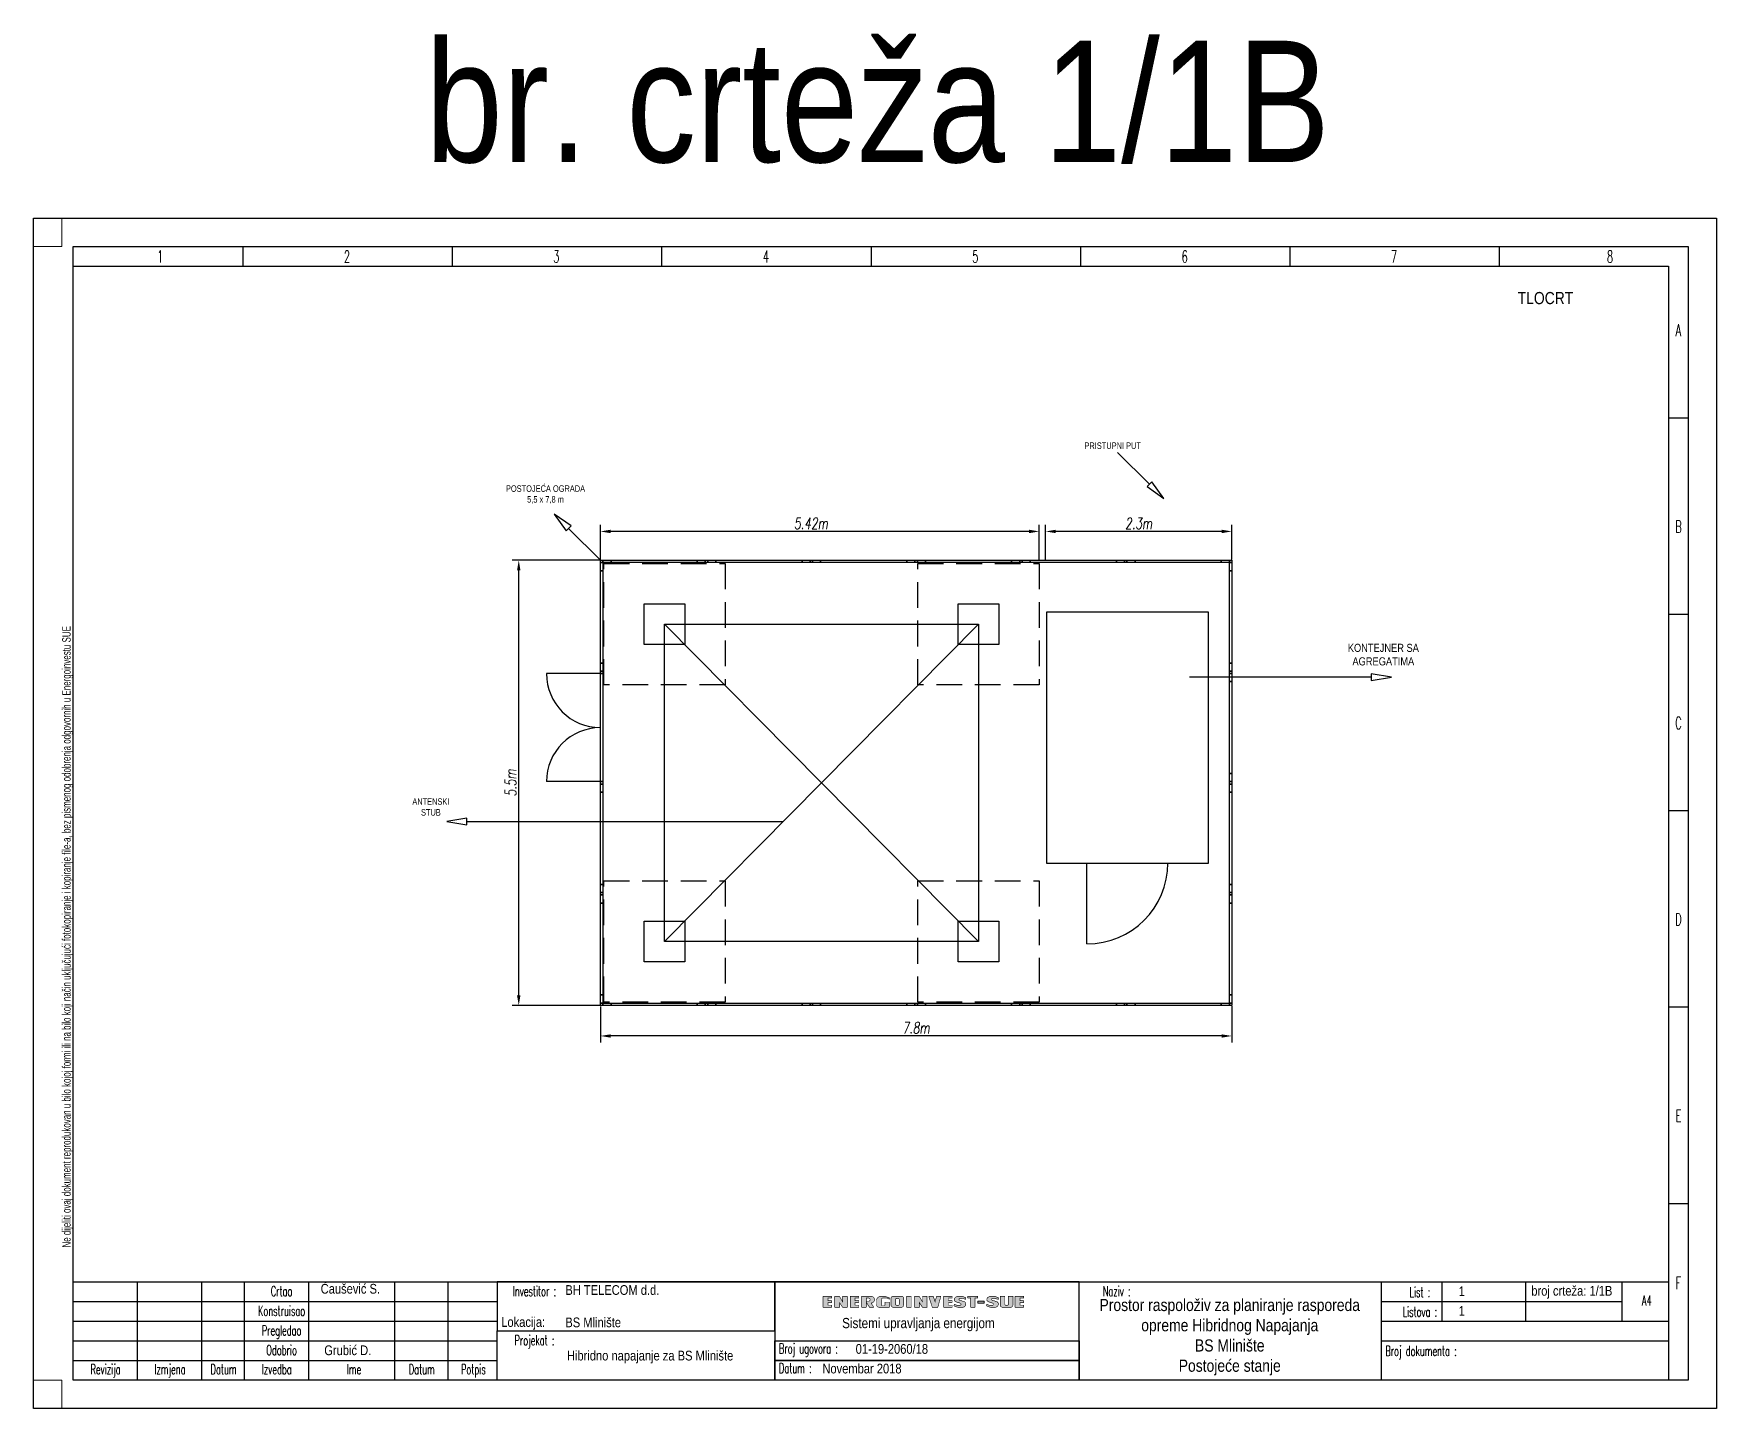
# Model space of a CAD drawing. Header units: millimetres. Extents: x 17886 to 18265, y -8727 to -7321.
# Drawn here: x 18057.5 to 18265.4, y -7551.6 to -7381.8 of the extents above; entities that cross this region are included whole.
import ezdxf

# ---------------------------------------------------------------- set-up
doc = ezdxf.new("R2010")
doc.units = ezdxf.units.MM
doc.linetypes.add('HIDDEN2', pattern=[4.7625, 3.175, -1.5875])
for name, color, linetype in [('00 uvodnice', 82, 'Continuous'), ('01-KOSTUR ORMARA', 7, 'Continuous'), ('OO cn60', 1, 'Continuous')]:
    doc.layers.add(name, color=color, linetype=linetype)
doc.layers.add('50 plava', color=5, linetype='Continuous', lineweight=0)
doc.styles.add('ARIAL NARROW', font='ARIALN.TTF')
doc.styles.add('KOTE ZA MONNTAZU', font='simplex.shx', dxfattribs={"width": 0.7, "oblique": 8, "height": 1.4})
doc.styles.add('simboli', font='symbol.ttf', dxfattribs={"width": 0.6, "height": 2.2})
doc.dimstyles.new('KOTE ZA MONTAZU u Metrima', dxfattribs={"dimscale": 0, "dimtxt": 1.4, "dimasz": 1.25, "dimexe": 0.8, "dimexo": 0.1, "dimgap": 0.3, "dimtad": 1, "dimdec": 4, "dimlfac": 0.1, "dimzin": 12, "dimdsep": 46, "dimtxsty": 'KOTE ZA MONNTAZU', "dimcen": 1.25, "dimclrt": 1, "dimadec": 4, "dimazin": 0, "dimtfac": 1, "dimtdec": 4, "dimtmove": 0, "dimatfit": 3, "dimfxl": 1, "dimtolj": 2, "dimtzin": 0, "dimarcsym": 0})

# ---------------------------------------------------------------- blocks, each defined once
blk = doc.blocks.new('*D233')
at = {"color": 0, "lineweight": -2, "transparency": 16777216}
for p, q in [((18182.49, -7446.76), (18182.49, -7442.5)), ((18205.49, -7446.76), (18205.49, -7442.5)), ((18204.24, -7443.3), (18183.74, -7443.3))]:
    blk.add_line(p, q, dxfattribs=at)
at = {"color": 0, "transparency": 16777216}
for points in [[(18183.74, -7443.09), (18183.74, -7443.51), (18182.49, -7443.3)], [(18204.24, -7443.09), (18204.24, -7443.51), (18205.49, -7443.3)]]:
    blk.add_solid(points, dxfattribs=at)
at = {"layer": 'Defpoints', "color": 0, "transparency": 16777216}
for p in [(18182.49, -7443.3), (18182.49, -7446.86), (18205.49, -7446.86)]:
    blk.add_point(p, dxfattribs=at)
at = {"color": 1, "transparency": 16777216, "insert": (18193.99, -7442.3), "char_height": 1.4, "attachment_point": 5, "style": 'KOTE ZA MONNTAZU'}
blk.add_mtext('\\A2;2.3m', dxfattribs=at)
blk = doc.blocks.new('*D234')
at = {"color": 0, "lineweight": -2, "transparency": 16777216}
for p, q in [((18127.49, -7446.76), (18127.49, -7442.5)), ((18181.69, -7446.76), (18181.69, -7442.5)), ((18180.44, -7443.3), (18128.74, -7443.3))]:
    blk.add_line(p, q, dxfattribs=at)
at = {"color": 0, "transparency": 16777216}
for points in [[(18128.74, -7443.09), (18128.74, -7443.51), (18127.49, -7443.3)], [(18180.44, -7443.09), (18180.44, -7443.51), (18181.69, -7443.3)]]:
    blk.add_solid(points, dxfattribs=at)
at = {"layer": 'Defpoints', "color": 0, "transparency": 16777216}
for p in [(18127.49, -7443.3), (18127.49, -7446.86), (18181.69, -7446.86)]:
    blk.add_point(p, dxfattribs=at)
at = {"color": 1, "transparency": 16777216, "insert": (18153.5, -7442.3), "char_height": 1.4, "attachment_point": 5, "style": 'KOTE ZA MONNTAZU'}
blk.add_mtext('\\A2;5.42m', dxfattribs=at)
blk = doc.blocks.new('*D235')
at = {"color": 0, "lineweight": -2, "transparency": 16777216}
for p, q in [((18127.39, -7446.86), (18116.59, -7446.86)), ((18117.39, -7500.61), (18117.39, -7448.11)), ((18127.39, -7501.86), (18116.59, -7501.86))]:
    blk.add_line(p, q, dxfattribs=at)
at = {"color": 0, "transparency": 16777216}
for points in [[(18117.18, -7448.11), (18117.6, -7448.11), (18117.39, -7446.86)], [(18117.18, -7500.61), (18117.6, -7500.61), (18117.39, -7501.86)]]:
    blk.add_solid(points, dxfattribs=at)
at = {"layer": 'Defpoints', "color": 0, "transparency": 16777216}
for p in [(18117.39, -7446.86), (18127.49, -7446.86), (18127.49, -7501.86)]:
    blk.add_point(p, dxfattribs=at)
at = {"color": 1, "transparency": 16777216, "insert": (18116.39, -7474.36), "char_height": 1.4, "attachment_point": 5, "rotation": 90, "style": 'KOTE ZA MONNTAZU'}
blk.add_mtext('\\A2;5.5m', dxfattribs=at)
blk = doc.blocks.new('*D232')
at = {"color": 0, "lineweight": -2, "transparency": 16777216}
for p, q in [((18127.49, -7501.99), (18127.49, -7506.42)), ((18205.49, -7501.96), (18205.49, -7506.42)), ((18204.24, -7505.62), (18128.74, -7505.62))]:
    blk.add_line(p, q, dxfattribs=at)
at = {"color": 0, "transparency": 16777216}
for points in [[(18128.74, -7505.42), (18128.74, -7505.83), (18127.49, -7505.62)], [(18204.24, -7505.42), (18204.24, -7505.83), (18205.49, -7505.62)]]:
    blk.add_solid(points, dxfattribs=at)
at = {"layer": 'Defpoints', "color": 0, "transparency": 16777216}
for p in [(18127.49, -7501.89), (18205.49, -7501.86), (18127.49, -7505.62)]:
    blk.add_point(p, dxfattribs=at)
at = {"color": 1, "transparency": 16777216, "insert": (18166.49, -7504.62), "char_height": 1.4, "attachment_point": 5, "style": 'KOTE ZA MONNTAZU'}
blk.add_mtext('\\A2;7.8m', dxfattribs=at)
blk = doc.blocks.new('Zaglavlje A4 prazno-Sue')
at = {"layer": '50 plava', "linetype": 'Continuous'}
h = blk.add_hatch(color=152, dxfattribs=at)
h.paths.add_polyline_path([(140.2, 18.67), (140.81, 18.67, 0.414214), (140.85, 18.7), (140.85, 18.96, 0.414214), (140.81, 18.99), (140.2, 18.99), (140.2, 19.45), (140.81, 19.45, 0.414214), (140.85, 19.48), (140.85, 19.74, 0.414214), (140.81, 19.77), (139.37, 19.77, 0.414214), (139.33, 19.74), (139.33, 17.86, 0.414214), (139.37, 17.83), (140.81, 17.83, 0.414214), (140.85, 17.86), (140.85, 18.17, 0.414214), (140.81, 18.21), (140.2, 18.21)])
h.paths.add_polyline_path([(141.39, 17.86, 0.414214), (141.42, 17.83), (142.22, 17.83, 0.414214), (142.25, 17.86), (142.25, 18.64), (142.78, 17.84, 0.250765), (142.81, 17.83), (143.57, 17.83, 0.414214), (143.6, 17.86), (143.6, 19.74, 0.414214), (143.57, 19.77), (142.82, 19.77, 0.414214), (142.79, 19.74), (142.79, 18.8), (142.21, 19.76, 0.261275), (142.18, 19.77), (141.42, 19.77, 0.414214), (141.39, 19.74)])
h.paths.add_polyline_path([(144.13, 17.86, 0.414214), (144.16, 17.83), (145.61, 17.83, 0.414214), (145.64, 17.86), (145.64, 18.17, 0.414214), (145.61, 18.21), (144.99, 18.21), (144.99, 18.67), (145.61, 18.67, 0.414214), (145.64, 18.7), (145.64, 18.96, 0.414214), (145.61, 18.99), (144.99, 18.99), (144.99, 19.45), (145.61, 19.45, 0.414214), (145.64, 19.48), (145.64, 19.74, 0.414214), (145.61, 19.77), (144.16, 19.77, 0.414214), (144.13, 19.74)])
h.paths.add_polyline_path([(146.14, 17.83), (146.91, 17.83, 0.414214), (146.95, 17.86), (146.95, 18.75), (146.95, 19.45), (147.38, 19.45, -1.104988), (147.33, 18.91), (146.95, 18.91), (146.95, 18.75), (147.53, 17.84, 0.254408), (147.56, 17.83), (148.24, 17.83, 0.593374), (148.26, 17.88), (147.81, 18.58, 1), (147.81, 19.77), (146.17, 19.77, 0.414214), (146.14, 19.74)])
h.paths.add_polyline_path([(148.77, 18.31, 0.360865), (149.18, 17.82), (151.04, 17.82), (151.04, 18.7, 0.414214), (151, 18.74), (150.32, 18.74, 0.414214), (150.28, 18.7), (150.28, 18.31, -0.333333), (150.12, 18.09), (149.8, 18.09, -0.5), (149.63, 18.31), (149.63, 19.17, -0.414214), (149.96, 19.49), (150.39, 19.49, -0.2), (151.04, 19.22), (151.04, 19.49), (150.44, 19.71), (150.26, 19.78), (149.98, 19.78), (149.58, 19.78, 0.332065), (148.77, 19.17)])
h.paths.add_polyline_path([(151.32, 18.26, 0.414214), (151.75, 17.83), (153.16, 17.83, 0.396216), (153.56, 18.22), (153.56, 19.42, 0.440087), (153.16, 19.77), (151.75, 19.77, 0.443886), (151.32, 19.4)])
h.paths.add_polyline_path([(152.13, 19.2, -0.414214), (152.35, 19.42), (152.56, 19.42, -0.414214), (152.78, 19.2), (152.78, 18.4, -0.414214), (152.56, 18.18), (152.35, 18.18, -0.414214), (152.13, 18.4)], flags=16)
h.paths.add_polyline_path([(154.08, 17.86, 0.414214), (154.11, 17.83), (154.85, 17.83, 0.414214), (154.89, 17.86), (154.89, 19.74, 0.414214), (154.85, 19.77), (154.11, 19.77, 0.414214), (154.08, 19.74)])
h.paths.add_polyline_path([(156.34, 18.64), (156.87, 17.84, 0.250765), (156.9, 17.83), (157.66, 17.83, 0.414214), (157.69, 17.86), (157.69, 19.74, 0.414214), (157.66, 19.77), (156.92, 19.77, 0.414214), (156.88, 19.74), (156.88, 18.8), (156.3, 19.76, 0.261275), (156.27, 19.77), (155.51, 19.77, 0.414214), (155.48, 19.74), (155.48, 17.86, 0.414214), (155.51, 17.83), (156.31, 17.83, 0.414214), (156.34, 17.86)])
h.paths.add_polyline_path([(158.61, 17.85, 0.325009), (158.64, 17.83), (159.56, 17.83, 0.336906), (159.59, 17.85), (160.11, 19.73, 0.495992), (160.08, 19.77), (159.4, 19.77, 0.336906), (159.36, 19.75), (159.1, 18.8), (158.8, 19.75, 0.32721), (158.77, 19.77), (158.03, 19.77, 0.509423), (158, 19.73)])
h.paths.add_polyline_path([(160.61, 17.86, 0.414214), (160.64, 17.83), (162.09, 17.83, 0.414214), (162.12, 17.86), (162.12, 18.17, 0.414214), (162.09, 18.21), (161.47, 18.21), (161.47, 18.67), (162.09, 18.67, 0.414214), (162.12, 18.7), (162.12, 18.96, 0.414214), (162.09, 18.99), (161.47, 18.99), (161.47, 19.45), (162.09, 19.45, 0.414214), (162.12, 19.48), (162.12, 19.74, 0.414214), (162.09, 19.77), (160.64, 19.77, 0.414214), (160.61, 19.74)])
h.paths.add_polyline_path([(163.31, 19.22), (163.34, 19.33), (163.41, 19.37), (163.54, 19.42), (163.68, 19.42), (163.83, 19.41), (164.01, 19.36), (164.18, 19.32), (164.5, 19.24), (164.5, 19.54), (164.17, 19.66), (163.93, 19.76), (163.66, 19.76), (163.24, 19.76), (163.02, 19.75), (162.73, 19.61), (162.59, 19.49), (162.5, 19.33), (162.49, 19.19), (162.51, 19.06), (162.56, 18.95), (162.61, 18.92), (162.67, 18.87), (162.75, 18.82), (162.84, 18.78), (162.96, 18.74), (163.09, 18.71), (163.21, 18.68), (163.44, 18.59), (163.59, 18.54), (163.66, 18.46), (163.67, 18.37), (163.67, 18.3), (163.63, 18.25), (163.55, 18.2), (163.41, 18.18), (163.24, 18.17), (163.09, 18.19), (162.93, 18.2), (162.73, 18.26), (162.5, 18.36), (162.47, 18.29), (162.45, 18.1), (162.59, 18.01), (162.71, 17.96), (162.9, 17.9), (163.08, 17.85), (163.24, 17.82), (163.95, 17.82), (164.19, 17.88), (164.33, 17.97), (164.42, 18.06), (164.49, 18.21), (164.52, 18.32), (164.53, 18.44), (164.52, 18.51), (164.47, 18.64), (164.37, 18.75), (164.24, 18.85), (164.08, 18.87), (163.91, 18.92), (163.8, 18.98), (163.68, 19.01), (163.55, 19.04), (163.37, 19.1)])
h.paths.add_polyline_path([(165.39, 17.87, 0.414214), (165.42, 17.83), (166.11, 17.83, 0.414214), (166.14, 17.87), (166.14, 19.46), (166.61, 19.46, 0.414214), (166.64, 19.5), (166.64, 19.74, 0.414214), (166.61, 19.77), (164.91, 19.77, 0.414214), (164.87, 19.74), (164.87, 19.5, 0.414214), (164.91, 19.46), (165.39, 19.46)])
h = blk.add_hatch(color=152, dxfattribs=at)
h.paths.add_polyline_path([(174.09, 18.99), (174.09, 19.45), (174.71, 19.45, 0.414214), (174.74, 19.48), (174.74, 19.74, 0.414214), (174.71, 19.77), (173.26, 19.77, 0.414214), (173.23, 19.74), (173.23, 17.86, 0.414214), (173.26, 17.83), (174.71, 17.83, 0.414214), (174.74, 17.86), (174.74, 18.17, 0.414214), (174.71, 18.21), (174.09, 18.21), (174.09, 18.67), (174.71, 18.67, 0.414214), (174.74, 18.7), (174.74, 18.96, 0.414214), (174.71, 18.99)])
h.paths.add_polyline_path([(172.84, 19.77), (172.05, 19.77), (172.05, 18.4, -0.414214), (171.84, 18.18), (171.62, 18.18, -0.414214), (171.41, 18.4), (171.41, 19.77), (170.6, 19.77), (170.6, 18.26, 0.414214), (171.03, 17.83), (172.43, 17.83, 0.42682), (172.84, 18.26)])
h.paths.add_polyline_path([(170.23, 18.21), (170.27, 18.32), (170.28, 18.44), (170.27, 18.51), (170.22, 18.64), (170.12, 18.75), (169.98, 18.85), (169.83, 18.87), (169.66, 18.92), (169.54, 18.98), (169.43, 19.01), (169.3, 19.04), (169.15, 19.09), (169.11, 19.13), (169.06, 19.22), (169.08, 19.33), (169.16, 19.37), (169.29, 19.42), (169.43, 19.42), (169.58, 19.41), (169.76, 19.36), (169.93, 19.32), (170.25, 19.24), (170.25, 19.54), (169.92, 19.66), (169.68, 19.76), (169.41, 19.76), (168.99, 19.76), (168.76, 19.75), (168.47, 19.61), (168.34, 19.49), (168.25, 19.33), (168.24, 19.19), (168.26, 19.06), (168.3, 18.95), (168.36, 18.92), (168.42, 18.87), (168.5, 18.82), (168.59, 18.78), (168.71, 18.74), (168.83, 18.71), (168.96, 18.68), (169.18, 18.59), (169.34, 18.54), (169.41, 18.46), (169.42, 18.37), (169.42, 18.3), (169.38, 18.25), (169.3, 18.2), (169.16, 18.18), (168.99, 18.17), (168.83, 18.19), (168.68, 18.2), (168.47, 18.26), (168.25, 18.36), (168.21, 18.29), (168.2, 18.1), (168.34, 18.01), (168.46, 17.96), (168.64, 17.9), (168.82, 17.85), (168.99, 17.82), (169.7, 17.82), (169.94, 17.88), (170.08, 17.97), (170.17, 18.06)])
h.paths.add_polyline_path([(167.76, 18.58), (167.76, 18.9), (166.66, 18.9), (166.66, 18.58)])
at = {"color": 7, "true_color": 0xffffff}
blk.add_lwpolyline([(297, 0), (0, 0), (0, 210), (297, 210)], close=True, dxfattribs=at)
at = {"color": 7, "lineweight": 0, "true_color": 0xffffff}
for points in [[(5, 205), (0, 205), (0, 210), (5, 210)], [(5, 0), (0, 0), (0, 5), (5, 5)]]:
    blk.add_lwpolyline(points, close=True, dxfattribs=at)
at = {"layer": '01-KOSTUR ORMARA'}
for p, q in [((36.96, 201.53), (36.96, 205)), ((73.93, 201.53), (73.93, 205)), ((110.89, 201.53), (110.89, 205)), ((147.86, 201.53), (147.86, 205)), ((184.82, 201.53), (184.82, 205)), ((221.78, 201.53), (221.78, 205)), ((258.75, 201.53), (258.75, 205)), ((288.53, 174.79), (292, 174.79)), ((288.53, 140.13), (292, 140.13)), ((288.53, 105.48), (292, 105.48)), ((288.53, 70.83), (292, 70.83)), ((288.53, 36.17), (292, 36.17)), ((18.35, 5), (18.35, 22.33)), ((29.7, 5), (29.7, 22.33)), ((37.21, 5), (37.21, 22.33)), ((48.56, 5), (48.56, 22.33)), ((63.76, 5), (63.76, 22.33)), ((73.18, 5), (73.18, 22.33)), ((248.58, 15.4), (248.58, 22.33)), ((263.39, 15.4), (263.39, 22.33)), ((280.35, 15.4), (280.35, 22.33)), ((7, 18.86), (81.79, 18.86)), ((237.86, 18.86), (280.35, 18.86)), ((7, 15.4), (81.79, 15.4)), ((237.86, 15.4), (288.53, 15.4)), ((7, 11.93), (81.79, 11.93)), ((237.86, 11.93), (288.53, 11.93)), ((7, 8.47), (81.79, 8.47))]:
    blk.add_line(p, q, dxfattribs=at)
for points in [[(7, 205), (292, 205), (292, 5), (7, 5)], [(7, 22.33), (288.53, 22.33), (288.53, 5), (7, 5)], [(81.79, 13.66), (130.83, 13.66), (130.83, 22.33), (81.79, 22.33)], [(130.83, 11.93), (184.55, 11.93), (184.55, 22.33), (130.83, 22.33)], [(184.55, 22.33), (237.86, 22.33), (237.86, 5), (184.55, 5)], [(81.79, 13.66), (130.83, 13.66), (130.83, 5), (81.79, 5)], [(130.83, 11.93), (184.55, 11.93), (184.55, 8.47), (130.83, 8.47)], [(130.83, 8.47), (184.55, 8.47), (184.55, 5), (130.83, 5)]]:
    blk.add_lwpolyline(points, close=True, dxfattribs=at)
blk.add_lwpolyline([(7, 201.53), (288.53, 201.53), (288.53, 5)], dxfattribs=at)
at = {"layer": '50 plava', "color": 152, "linetype": 'Continuous', "const_width": 0.104}
for points in [[(140.81, 17.83), (139.37, 17.83, -0.414214), (139.33, 17.86), (139.33, 19.74, -0.414214), (139.37, 19.77), (140.81, 19.77, -0.414214), (140.85, 19.74), (140.85, 19.48, -0.414214), (140.81, 19.45), (140.2, 19.45), (140.2, 18.99), (140.81, 18.99, -0.414214), (140.85, 18.96), (140.85, 18.7, -0.414214), (140.81, 18.67), (140.2, 18.67), (140.2, 18.21), (140.81, 18.21, -0.414214), (140.85, 18.17), (140.85, 17.86, -0.414214)], [(141.39, 19.74), (141.39, 17.86, 0.414214), (141.42, 17.83), (142.22, 17.83, 0.414214), (142.25, 17.86), (142.25, 18.64), (142.78, 17.84, 0.250765), (142.81, 17.83), (143.57, 17.83, 0.414214), (143.6, 17.86), (143.6, 19.74, 0.414214), (143.57, 19.77), (142.82, 19.77, 0.414214), (142.79, 19.74), (142.79, 18.8), (142.21, 19.76, 0.261275), (142.18, 19.77), (141.42, 19.77, 0.414214)], [(145.61, 17.83), (144.16, 17.83, -0.414214), (144.13, 17.86), (144.13, 19.74, -0.414214), (144.16, 19.77), (145.61, 19.77, -0.414214), (145.64, 19.74), (145.64, 19.48, -0.414214), (145.61, 19.45), (144.99, 19.45), (144.99, 18.99), (145.61, 18.99, -0.414214), (145.64, 18.96), (145.64, 18.7, -0.414214), (145.61, 18.67), (144.99, 18.67), (144.99, 18.21), (145.61, 18.21, -0.414214), (145.64, 18.17), (145.64, 17.86, -0.414214)], [(151.32, 18.26), (151.32, 19.4, -0.443886), (151.75, 19.77), (153.16, 19.77, -0.459508), (153.56, 19.4), (153.56, 18.26, -0.42682), (153.16, 17.83), (151.75, 17.83, -0.414214)], [(152.13, 18.4), (152.13, 19.2, -0.414214), (152.35, 19.42), (152.56, 19.42, -0.414214), (152.78, 19.2), (152.78, 18.4, -0.414214), (152.56, 18.18), (152.35, 18.18, -0.414214)], [(154.08, 17.86), (154.08, 19.74, -0.414214), (154.11, 19.77), (154.85, 19.77, -0.414214), (154.89, 19.74), (154.89, 17.86, -0.414214), (154.85, 17.83), (154.11, 17.83, -0.414214)], [(155.48, 19.74), (155.48, 17.86, 0.414214), (155.51, 17.83), (156.31, 17.83, 0.414214), (156.34, 17.86), (156.34, 18.64), (156.87, 17.84, 0.250765), (156.9, 17.83), (157.66, 17.83, 0.414214), (157.69, 17.86), (157.69, 19.74, 0.414214), (157.66, 19.77), (156.92, 19.77, 0.414214), (156.88, 19.74), (156.88, 18.8), (156.3, 19.76, 0.261275), (156.27, 19.77), (155.51, 19.77, 0.414214)], [(158, 19.73), (158.61, 17.85, 0.325009), (158.64, 17.83), (159.56, 17.83, 0.336906), (159.59, 17.85), (160.11, 19.73, 0.495992), (160.08, 19.77), (159.4, 19.77, 0.336906), (159.36, 19.75), (159.1, 18.8), (158.8, 19.75, 0.32721), (158.77, 19.77), (158.03, 19.77, 0.509423)], [(162.09, 17.83), (160.64, 17.83, -0.414214), (160.61, 17.86), (160.61, 19.74, -0.414214), (160.64, 19.77), (162.09, 19.77, -0.414214), (162.12, 19.74), (162.12, 19.48, -0.414214), (162.09, 19.45), (161.47, 19.45), (161.47, 18.99), (162.09, 18.99, -0.414214), (162.12, 18.96), (162.12, 18.7, -0.414214), (162.09, 18.67), (161.47, 18.67), (161.47, 18.21), (162.09, 18.21, -0.414214), (162.12, 18.17), (162.12, 17.86, -0.414214)], [(164.87, 19.5), (164.87, 19.74, -0.414214), (164.91, 19.77), (166.61, 19.77, -0.414214), (166.64, 19.74), (166.64, 19.5, -0.414214), (166.61, 19.46), (166.14, 19.46), (166.14, 17.87, -0.414214), (166.11, 17.83), (165.42, 17.83, -0.414214), (165.39, 17.87), (165.39, 19.46), (164.91, 19.46, -0.414214)], [(171.41, 19.77), (171.41, 18.4, 0.414214), (171.62, 18.18), (171.84, 18.18, 0.414214), (172.05, 18.4), (172.05, 19.77), (172.84, 19.77), (172.84, 18.26, -0.42682), (172.43, 17.83), (171.03, 17.83, -0.414214), (170.6, 18.26), (170.6, 19.77)], [(174.71, 17.83), (173.26, 17.83, -0.414214), (173.23, 17.86), (173.23, 19.74, -0.414214), (173.26, 19.77), (174.71, 19.77, -0.414214), (174.74, 19.74), (174.74, 19.48, -0.414214), (174.71, 19.45), (174.09, 19.45), (174.09, 18.99), (174.71, 18.99, -0.414214), (174.74, 18.96), (174.74, 18.7, -0.414214), (174.71, 18.67), (174.09, 18.67), (174.09, 18.21), (174.71, 18.21, -0.414214), (174.74, 18.17), (174.74, 17.86, -0.414214)]]:
    blk.add_lwpolyline(points, format="xyb", close=True, dxfattribs=at)
for points in [[(146.14, 17.83), (146.14, 19.74, -0.414214), (146.17, 19.77), (147.81, 19.77, -1), (147.81, 18.58), (148.26, 17.88, -0.593374), (148.24, 17.83), (147.56, 17.83, -0.254408), (147.53, 17.84), (146.95, 18.75), (146.95, 17.86, -0.414214), (146.91, 17.83), (146.14, 17.83)], [(146.95, 18.75), (146.95, 19.45), (147.38, 19.45, -1.104988), (147.33, 18.91), (146.95, 18.91)], [(151.04, 17.82), (151.04, 18.7, 0.414214), (151, 18.74), (150.32, 18.74, 0.414214), (150.28, 18.7), (150.28, 18.31, -0.333333), (150.12, 18.09), (149.8, 18.09, -0.5), (149.63, 18.31), (149.63, 19.17, -0.414214), (149.96, 19.49), (150.39, 19.49, -0.2), (151.04, 19.22), (151.04, 19.49), (150.44, 19.71), (150.26, 19.78), (149.98, 19.78), (149.58, 19.78, 0.332065), (148.77, 19.17), (148.77, 18.31, 0.360865), (149.18, 17.82), (151.04, 17.82)]]:
    blk.add_lwpolyline(points, format="xyb", dxfattribs=at)
for points in [[(164.5, 19.24), (164.5, 19.54), (164.17, 19.66), (163.93, 19.76), (163.66, 19.76), (163.24, 19.76), (163.02, 19.75), (162.73, 19.61), (162.59, 19.49), (162.5, 19.33), (162.49, 19.19), (162.51, 19.06), (162.56, 18.95), (162.61, 18.92), (162.67, 18.87), (162.75, 18.82), (162.84, 18.78), (162.96, 18.74), (163.09, 18.71), (163.21, 18.68), (163.44, 18.59), (163.59, 18.54), (163.66, 18.46), (163.67, 18.37), (163.67, 18.3), (163.63, 18.25), (163.55, 18.2), (163.41, 18.18), (163.24, 18.17), (163.09, 18.19), (162.93, 18.2), (162.73, 18.26), (162.5, 18.36), (162.47, 18.29), (162.45, 18.1), (162.59, 18.01), (162.71, 17.96), (162.9, 17.9), (163.08, 17.85), (163.24, 17.82), (163.95, 17.82), (164.19, 17.88), (164.33, 17.97), (164.42, 18.06), (164.49, 18.21), (164.52, 18.32), (164.53, 18.44), (164.52, 18.51), (164.47, 18.64), (164.37, 18.75), (164.24, 18.85), (164.08, 18.87), (163.91, 18.92), (163.8, 18.98), (163.68, 19.01), (163.55, 19.04), (163.4, 19.09), (163.36, 19.13), (163.31, 19.22), (163.34, 19.33), (163.41, 19.37), (163.54, 19.42), (163.68, 19.42), (163.83, 19.41), (164.01, 19.36), (164.18, 19.32)], [(170.25, 19.24), (170.25, 19.54), (169.92, 19.66), (169.68, 19.76), (169.41, 19.76), (168.99, 19.76), (168.76, 19.75), (168.47, 19.61), (168.34, 19.49), (168.25, 19.33), (168.24, 19.19), (168.26, 19.06), (168.3, 18.95), (168.36, 18.92), (168.42, 18.87), (168.5, 18.82), (168.59, 18.78), (168.71, 18.74), (168.83, 18.71), (168.96, 18.68), (169.18, 18.59), (169.34, 18.54), (169.41, 18.46), (169.42, 18.37), (169.42, 18.3), (169.38, 18.25), (169.3, 18.2), (169.16, 18.18), (168.99, 18.17), (168.83, 18.19), (168.68, 18.2), (168.47, 18.26), (168.25, 18.36), (168.21, 18.29), (168.2, 18.1), (168.34, 18.01), (168.46, 17.96), (168.64, 17.9), (168.82, 17.85), (168.99, 17.82), (169.7, 17.82), (169.94, 17.88), (170.08, 17.97), (170.17, 18.06), (170.23, 18.21), (170.27, 18.32), (170.28, 18.44), (170.27, 18.51), (170.22, 18.64), (170.12, 18.75), (169.98, 18.85), (169.83, 18.87), (169.66, 18.92), (169.54, 18.98), (169.43, 19.01), (169.3, 19.04), (169.15, 19.09), (169.11, 19.13), (169.06, 19.22), (169.08, 19.33), (169.16, 19.37), (169.29, 19.42), (169.43, 19.42), (169.58, 19.41), (169.76, 19.36), (169.93, 19.32)]]:
    blk.add_lwpolyline(points, close=True, dxfattribs=at)
at = {"layer": '50 plava', "color": 152, "linetype": 'Continuous', "elevation": -0.1}
blk.add_lwpolyline([(166.66, 18.9), (167.76, 18.9), (167.76, 18.58), (166.66, 18.58)], close=True, dxfattribs=at)
at = {"color": 7, "width": 0.7}
blk.add_text('Ne dijeliti ovaj dokument reprodukovan u bilo kojoj formi ili na bilo koji način uključujući fotokopiranje i kopiranje file-a, bez pismenog odobrenja odgovornih u Energoinvestu SUE', height=1.5, rotation=90, dxfattribs=at).set_placement((6.54, 28.38))
at = {"layer": '00 uvodnice', "color": 0, "linetype": 'Continuous', "insert": (142.7, 15.95), "char_height": 1.8, "width": 32.6967, "attachment_point": 1, "style": 'ARIAL NARROW'}
blk.add_mtext('Sistemi upravljanja energijom', dxfattribs=at)
at = {"layer": 'OO cn60', "color": 0, "linetype": 'Continuous', "style": 'simboli'}
for s, insert, char_height, width, attachment_point in [('{\\Fsimplex|c238;1}', (22.35, 204.3), 2.1214, 5.8258, 2), ('{\\Fsimplex|c238;2}', (55.31, 204.3), 2.1214, 5.8258, 2), ('{\\Fsimplex|c0;3}', (92.27, 204.3), 2.1214, 5.8258, 2), ('{\\Fsimplex|c238;4}', (129.24, 204.3), 2.1214, 5.8258, 2), ('{\\Fsimplex|c238;5}', (166.2, 204.3), 2.1214, 5.8258, 2), ('{\\Fsimplex|c238;6}', (203.17, 204.3), 2.1214, 5.8258, 2), ('{\\Fsimplex|c238;7}', (240.13, 204.3), 2.1214, 5.8258, 2), ('{\\Fsimplex|c238;8}', (278.25, 204.3), 2.1214, 5.8258, 2), ('{\\Fsimplex|c238;A}', (290.3, 191.31), 2.1214, 5.8258, 2), ('{\\Fsimplex|c238;B}', (290.3, 156.66), 2.1214, 5.8258, 2), ('{\\Fsimplex|c238;C}', (290.3, 122), 2.1214, 5.8258, 2), ('{\\Fsimplex|c238;D}', (290.3, 87.35), 2.1214, 5.8258, 2), ('{\\Fsimplex|c238;E}', (290.3, 52.7), 2.1214, 5.8258, 2), ('{\\Fsimplex|c238;Crtao}', (43.76, 21.56), 1.7679, 11.3046, 2), ('{\\Fsimplex|c238;Investitor :}', (88.39, 21.56), 1.7679, 11.3046, 2), ('{\\Fsimplex|c238;Naziv :}', (191.15, 21.56), 1.7679, 11.3046, 2), ('{\\Fsimplex|c238;List :}', (244.68, 21.41), 1.7679, 11.3046, 2), ('{\\Fsimplex|c238;F}', (290.3, 23.18), 2.1214, 5.8258, 2), ('{\\Fsimplex|c238;Konstruisao}', (43.76, 18.09), 1.7679, 11.3046, 2), ('{\\Fsimplex|c238;Listova :}', (244.68, 17.94), 1.7679, 11.3046, 2), ('{\\Fsimplex|c238;A4}', (284.73, 19.89), 1.7679, 4.0787, 2), ('{\\Fsimplex|c238;Pregledao}', (43.76, 14.63), 1.7679, 11.3046, 2), ('{\\Fsimplex|c238;Projekat :}', (88.39, 12.9), 1.7679, 11.3046, 2), ('{\\Fsimplex|c238;Odobrio}', (43.76, 11.16), 1.7679, 11.3046, 2), ('{\\Fsimplex|c238;Broj ugovora :}', (131.54, 11.44), 1.7679, 14.0447, 1), ('{\\Fsimplex|c238;Broj dokumenta :}', (238.58, 11.01), 1.7679, 16.5025, 1), ('{\\Fsimplex|c238;Revizija}', (12.7, 7.78), 1.7679, 11.3046, 2), ('{\\Fsimplex|c238;Izmjena}', (24.06, 7.78), 1.7679, 11.3046, 2), ('{\\Fsimplex|c238;Datum}', (33.53, 7.78), 1.7679, 11.3046, 2), ('{\\Fsimplex|c238;Izvedba}', (42.91, 7.78), 1.7679, 11.3046, 2), ('{\\Fsimplex|c238;Ime}', (56.55, 7.78), 1.7679, 11.3046, 2), ('{\\Fsimplex|c238;Datum}', (68.51, 7.78), 1.7679, 11.3046, 2), ('{\\Fsimplex|c238;Potpis}', (77.61, 7.78), 1.7679, 11.3046, 2), ('{\\Fsimplex|c238;Datum :}', (131.54, 7.98), 1.7679, 11.3046, 1)]:
    blk.add_mtext(s, dxfattribs=dict(at, insert=insert, char_height=char_height, width=width, attachment_point=attachment_point))

msp = doc.modelspace()

# ---------------------------------------------------------------- linework, layer by layer
at = {"color": 4}
msp.add_line((18127.4921, -7501.85628), (18127.4921, -7501.88628), dxfattribs=at)
at = {"color": 1}
for points in [[(18195.31974, -7437.47457), (18195.02511, -7437.7692), (18197.08751, -7439.24233), (18195.61437, -7437.17994), (18195.31974, -7437.47457), (18191.38183, -7433.53665)], [(18123.55419, -7442.91837), (18123.84881, -7442.62374), (18121.78642, -7441.1506), (18123.25956, -7443.213), (18123.55419, -7442.91837), (18127.4921, -7446.85628)], [(18222.71095, -7461.3065), (18222.71095, -7461.72316), (18225.21095, -7461.3065), (18222.71095, -7460.88983), (18222.71095, -7461.3065), (18200.27118, -7461.3065)], [(18110.98745, -7479.11765), (18110.98745, -7478.70099), (18108.48745, -7479.11765), (18110.98745, -7479.53432), (18110.98745, -7479.11765), (18150.07931, -7479.11765)]]:
    msp.add_lwpolyline(points, dxfattribs=at)
at = {"color": 6}
for points in [[(18127.4921, -7446.85628), (18127.7921, -7446.85628), (18127.7921, -7447.15628), (18127.4921, -7447.15628)], [(18128.7921, -7446.85628), (18128.7921, -7447.15628), (18127.7921, -7447.15628), (18127.7921, -7446.85628)], [(18128.7921, -7446.85628), (18139.4421, -7446.85628), (18139.4421, -7447.15628), (18128.7921, -7447.15628)], [(18140.4421, -7446.85628), (18140.4421, -7447.15628), (18139.4421, -7447.15628), (18139.4421, -7446.85628)], [(18140.4421, -7446.85628), (18140.7421, -7446.85628), (18140.7421, -7447.15628), (18140.4421, -7447.15628)], [(18141.7421, -7446.85628), (18141.7421, -7447.15628), (18140.7421, -7447.15628), (18140.7421, -7446.85628)], [(18141.7421, -7446.85628), (18152.3921, -7446.85628), (18152.3921, -7447.15628), (18141.7421, -7447.15628)], [(18153.3921, -7446.85628), (18153.3921, -7447.15628), (18152.3921, -7447.15628), (18152.3921, -7446.85628)], [(18153.3921, -7446.85628), (18153.6921, -7446.85628), (18153.6921, -7447.15628), (18153.3921, -7447.15628)], [(18154.6921, -7446.85628), (18154.6921, -7447.15628), (18153.6921, -7447.15628), (18153.6921, -7446.85628)], [(18154.6921, -7446.85628), (18165.3421, -7446.85628), (18165.3421, -7447.15628), (18154.6921, -7447.15628)], [(18166.3421, -7446.85628), (18166.3421, -7447.15628), (18165.3421, -7447.15628), (18165.3421, -7446.85628)], [(18166.3421, -7446.85628), (18166.6421, -7446.85628), (18166.6421, -7447.15628), (18166.3421, -7447.15628)], [(18167.6421, -7446.85628), (18167.6421, -7447.15628), (18166.6421, -7447.15628), (18166.6421, -7446.85628)], [(18167.6421, -7446.85628), (18178.2921, -7446.85628), (18178.2921, -7447.15628), (18167.6421, -7447.15628)], [(18179.2921, -7446.85628), (18179.2921, -7447.15628), (18178.2921, -7447.15628), (18178.2921, -7446.85628)], [(18179.2921, -7446.85628), (18179.5921, -7446.85628), (18179.5921, -7447.15628), (18179.2921, -7447.15628)], [(18180.5921, -7446.85628), (18180.5921, -7447.15628), (18179.5921, -7447.15628), (18179.5921, -7446.85628)], [(18180.5921, -7446.85628), (18191.2421, -7446.85628), (18191.2421, -7447.15628), (18180.5921, -7447.15628)], [(18192.2421, -7446.85628), (18192.2421, -7447.15628), (18191.2421, -7447.15628), (18191.2421, -7446.85628)], [(18192.2421, -7446.85628), (18192.5421, -7446.85628), (18192.5421, -7447.15628), (18192.2421, -7447.15628)], [(18193.5421, -7446.85628), (18193.5421, -7447.15628), (18192.5421, -7447.15628), (18192.5421, -7446.85628)], [(18193.5421, -7446.85628), (18204.1921, -7446.85628), (18204.1921, -7447.15628), (18193.5421, -7447.15628)], [(18205.1921, -7446.85628), (18205.1921, -7447.15628), (18204.1921, -7447.15628), (18204.1921, -7446.85628)], [(18205.1921, -7446.85628), (18205.4921, -7446.85628), (18205.4921, -7447.15628), (18205.1921, -7447.15628)], [(18127.7921, -7448.15628), (18127.4921, -7448.15628), (18127.4921, -7447.15628), (18127.7921, -7447.15628)], [(18127.4921, -7448.15628), (18127.7921, -7448.15628), (18127.7921, -7459.55628), (18127.4921, -7459.55628)], [(18205.4921, -7448.15628), (18205.1921, -7448.15628), (18205.1921, -7447.15628), (18205.4921, -7447.15628)], [(18205.1921, -7448.15628), (18205.4921, -7448.15628), (18205.4921, -7459.55628), (18205.1921, -7459.55628)], [(18127.7921, -7460.55628), (18127.4921, -7460.55628), (18127.4921, -7459.55628), (18127.7921, -7459.55628)], [(18127.4921, -7460.55628), (18127.7921, -7460.55628), (18127.7921, -7460.85628), (18127.4921, -7460.85628)], [(18127.4921, -7460.85628), (18127.7921, -7460.85628), (18127.7921, -7474.20628), (18127.4921, -7474.20628)], [(18205.4921, -7460.55628), (18205.1921, -7460.55628), (18205.1921, -7459.55628), (18205.4921, -7459.55628)], [(18205.1921, -7460.55628), (18205.4921, -7460.55628), (18205.4921, -7460.85628), (18205.1921, -7460.85628)], [(18205.4921, -7461.85628), (18205.1921, -7461.85628), (18205.1921, -7460.85628), (18205.4921, -7460.85628)], [(18205.1921, -7461.85628), (18205.4921, -7461.85628), (18205.4921, -7473.20628), (18205.1921, -7473.20628)], [(18205.4921, -7474.20628), (18205.1921, -7474.20628), (18205.1921, -7473.20628), (18205.4921, -7473.20628)], [(18127.4921, -7474.20628), (18127.7921, -7474.20628), (18127.7921, -7474.50628), (18127.4921, -7474.50628)], [(18127.7921, -7475.50628), (18127.4921, -7475.50628), (18127.4921, -7474.50628), (18127.7921, -7474.50628)], [(18127.4921, -7475.50628), (18127.7921, -7475.50628), (18127.7921, -7486.90628), (18127.4921, -7486.90628)], [(18205.1921, -7474.20628), (18205.4921, -7474.20628), (18205.4921, -7474.50628), (18205.1921, -7474.50628)], [(18205.4921, -7475.50628), (18205.1921, -7475.50628), (18205.1921, -7474.50628), (18205.4921, -7474.50628)], [(18205.1921, -7475.50628), (18205.4921, -7475.50628), (18205.4921, -7486.90628), (18205.1921, -7486.90628)], [(18127.7921, -7487.90628), (18127.4921, -7487.90628), (18127.4921, -7486.90628), (18127.7921, -7486.90628)], [(18127.4921, -7487.90628), (18127.7921, -7487.90628), (18127.7921, -7488.20628), (18127.4921, -7488.20628)], [(18127.7921, -7489.20628), (18127.4921, -7489.20628), (18127.4921, -7488.20628), (18127.7921, -7488.20628)], [(18205.4921, -7487.90628), (18205.1921, -7487.90628), (18205.1921, -7486.90628), (18205.4921, -7486.90628)], [(18205.1921, -7487.90628), (18205.4921, -7487.90628), (18205.4921, -7488.20628), (18205.1921, -7488.20628)], [(18205.4921, -7489.20628), (18205.1921, -7489.20628), (18205.1921, -7488.20628), (18205.4921, -7488.20628)], [(18127.4921, -7489.20628), (18127.7921, -7489.20628), (18127.7921, -7500.55628), (18127.4921, -7500.55628)], [(18205.1921, -7489.20628), (18205.4921, -7489.20628), (18205.4921, -7500.55628), (18205.1921, -7500.55628)], [(18127.7921, -7501.55628), (18127.4921, -7501.55628), (18127.4921, -7500.55628), (18127.7921, -7500.55628)], [(18205.4921, -7501.55628), (18205.1921, -7501.55628), (18205.1921, -7500.55628), (18205.4921, -7500.55628)], [(18127.4921, -7501.55628), (18127.7921, -7501.55628), (18127.7921, -7501.85628), (18127.4921, -7501.85628)], [(18128.7921, -7501.55628), (18128.7921, -7501.85628), (18127.7921, -7501.85628), (18127.7921, -7501.55628)], [(18128.7921, -7501.55628), (18139.4421, -7501.55628), (18139.4421, -7501.85628), (18128.7921, -7501.85628)], [(18140.4421, -7501.55628), (18140.4421, -7501.85628), (18139.4421, -7501.85628), (18139.4421, -7501.55628)], [(18140.4421, -7501.55628), (18140.7421, -7501.55628), (18140.7421, -7501.85628), (18140.4421, -7501.85628)], [(18141.7421, -7501.55628), (18141.7421, -7501.85628), (18140.7421, -7501.85628), (18140.7421, -7501.55628)], [(18141.7421, -7501.55628), (18152.3921, -7501.55628), (18152.3921, -7501.85628), (18141.7421, -7501.85628)], [(18153.3921, -7501.55628), (18153.3921, -7501.85628), (18152.3921, -7501.85628), (18152.3921, -7501.55628)], [(18153.3921, -7501.55628), (18153.6921, -7501.55628), (18153.6921, -7501.85628), (18153.3921, -7501.85628)], [(18154.6921, -7501.55628), (18154.6921, -7501.85628), (18153.6921, -7501.85628), (18153.6921, -7501.55628)], [(18154.6921, -7501.55628), (18165.3421, -7501.55628), (18165.3421, -7501.85628), (18154.6921, -7501.85628)], [(18166.3421, -7501.55628), (18166.3421, -7501.85628), (18165.3421, -7501.85628), (18165.3421, -7501.55628)], [(18166.3421, -7501.55628), (18166.6421, -7501.55628), (18166.6421, -7501.85628), (18166.3421, -7501.85628)], [(18167.6421, -7501.55628), (18167.6421, -7501.85628), (18166.6421, -7501.85628), (18166.6421, -7501.55628)], [(18167.6421, -7501.55628), (18178.2921, -7501.55628), (18178.2921, -7501.85628), (18167.6421, -7501.85628)], [(18179.2921, -7501.55628), (18179.2921, -7501.85628), (18178.2921, -7501.85628), (18178.2921, -7501.55628)], [(18179.2921, -7501.55628), (18179.5921, -7501.55628), (18179.5921, -7501.85628), (18179.2921, -7501.85628)], [(18180.5921, -7501.55628), (18180.5921, -7501.85628), (18179.5921, -7501.85628), (18179.5921, -7501.55628)], [(18180.5921, -7501.55628), (18191.2421, -7501.55628), (18191.2421, -7501.85628), (18180.5921, -7501.85628)], [(18192.2421, -7501.55628), (18192.2421, -7501.85628), (18191.2421, -7501.85628), (18191.2421, -7501.55628)], [(18192.2421, -7501.55628), (18192.5421, -7501.55628), (18192.5421, -7501.85628), (18192.2421, -7501.85628)], [(18193.5421, -7501.55628), (18193.5421, -7501.85628), (18192.5421, -7501.85628), (18192.5421, -7501.55628)], [(18193.5421, -7501.55628), (18204.1921, -7501.55628), (18204.1921, -7501.85628), (18193.5421, -7501.85628)], [(18205.1921, -7501.55628), (18205.1921, -7501.85628), (18204.1921, -7501.85628), (18204.1921, -7501.55628)], [(18205.1921, -7501.55628), (18205.4921, -7501.55628), (18205.4921, -7501.85628), (18205.1921, -7501.85628)]]:
    msp.add_lwpolyline(points, close=True, dxfattribs=at)
at = {"linetype": 'HIDDEN2'}
for points in [[(18142.8921, -7462.25628), (18127.8921, -7462.25628), (18127.8921, -7447.25628), (18142.8921, -7447.25628)], [(18142.8921, -7501.45628), (18127.8921, -7501.45628), (18127.8921, -7486.45628), (18142.8921, -7486.45628)]]:
    msp.add_lwpolyline(points, close=True, dxfattribs=at)
for points in [[(18166.6921, -7447.25628), (18181.6921, -7447.25628), (18181.6921, -7462.25628), (18166.6921, -7462.25628), (18166.6921, -7447.25628)], [(18166.6921, -7486.45628), (18181.6921, -7486.45628), (18181.6921, -7501.45628), (18166.6921, -7501.45628), (18166.6921, -7486.45628)]]:
    msp.add_lwpolyline(points, dxfattribs=at)
at = {"color": 4}
for points in [[(18137.8921, -7457.25628), (18132.8921, -7457.25628), (18132.8921, -7452.25628), (18137.8921, -7452.25628)], [(18176.6921, -7457.25628), (18171.6921, -7457.25628), (18171.6921, -7452.25628), (18176.6921, -7452.25628)], [(18137.8921, -7496.45628), (18132.8921, -7496.45628), (18132.8921, -7491.45628), (18137.8921, -7491.45628)], [(18176.6921, -7496.45628), (18171.6921, -7496.45628), (18171.6921, -7491.45628), (18176.6921, -7491.45628)]]:
    msp.add_lwpolyline(points, close=True, dxfattribs=at)
at = {"color": 254}
msp.add_lwpolyline([(18135.3921, -7454.75628), (18174.1921, -7454.75628), (18174.1921, -7493.95628), (18135.3921, -7493.95628)], close=True, dxfattribs=at)
for points in [[(18135.3921, -7454.75628), (18174.1921, -7493.95628)], [(18174.1921, -7454.75628), (18135.3921, -7493.95628)]]:
    msp.add_lwpolyline(points, dxfattribs=at)
at = {"color": 253}
msp.add_lwpolyline([(18182.5921, -7484.25628), (18202.5921, -7484.25628), (18202.5921, -7453.25628), (18182.5921, -7453.25628)], close=True, dxfattribs=at)
at = {"color": 4}
for points in [[(18127.4921, -7460.85628), (18120.8171, -7460.85628)], [(18127.4921, -7474.20628), (18120.8171, -7474.20628)]]:
    msp.add_lwpolyline(points, dxfattribs=at)
at = {"color": 253}
msp.add_lwpolyline([(18187.5921, -7494.25628), (18187.5921, -7484.25628)], dxfattribs=at)
at = {"color": 4}
for centre, start, end in [((18127.4921, -7460.85628), 180, 270), ((18127.4921, -7474.20628), 90, 180)]:
    msp.add_arc(centre, 6.675, start, end, dxfattribs=at)
at = {"color": 253}
msp.add_arc((18187.5921, -7484.25628), 10, 270, 0, dxfattribs=at)

# ---------------------------------------------------------------- block references
at = {"xscale": 0.7, "yscale": 0.7, "zscale": 0.7}
msp.add_blockref('Zaglavlje A4 prazno-Sue', (18057.45728, -7551.61979), dxfattribs=at)

# ---------------------------------------------------------------- texts
at = {"layer": '00 uvodnice', "color": 0, "linetype": 'Continuous', "style": 'ARIAL NARROW'}
for s, insert, char_height, width, attachment_point in [('br. crteža 1/1B', (18161.73765, -7382.68433), 15, 136.7183266, 2), ('TLOCRT', (18244.24325, -7413.72117), 1.5, 45.4526974, 2), ('PRISTUPNI PUT', (18190.77497, -7432.303), 0.8, 45.4526974, 2), ('POSTOJEĆA OGRADA\\P5,5 x 7,8 m', (18120.69947, -7437.60534), 0.8, 45.4526974, 2), ('KONTEJNER SA \\PAGREGATIMA', (18224.21465, -7457.18099), 1, 20.3429533, 2), ('ANTENSKI\\PSTUB', (18106.53691, -7476.27088), 0.8, 45.4526974, 2), ('Čaušević S.', (18092.92159, -7536.24981), 1.2, 17.2456296, 1), ('BH TELECOM d.d.\\P\\PBS Mlinište', (18123.14907, -7536.40331), 1.2, 45.4526974, 1), ('Prostor raspoloživ za planiranje rasporeda opreme Hibridnog Napajanja\\PBS Mlinište\\PPostojeće stanje', (18205.23748, -7538.10053), 1.5, 36.8400998, 2), ('1', (18233.52362, -7536.56046), 1.2, 7.5439395, 1), ('broj crteža: 1/1B', (18242.49703, -7536.50079), 1.2, 30.320249, 1), ('Lokacija: ', (18115.23142, -7540.35594), 1.2, 45.4526974, 1), ('1', (18233.52362, -7538.9862), 1.2, 7.5439395, 1), ('Grubić D.', (18093.36331, -7543.84818), 1.2, 17.2456296, 1), ('Hibridno napajanje za BS Mlinište', (18123.34607, -7544.50588), 1.2, 45.4526974, 1), ('01-19-2060/18', (18159.01983, -7543.67872), 1.2, 30.320249, 1), ('Novembar 2018', (18154.90863, -7546.10447), 1.2, 30.320249, 1)]:
    msp.add_mtext(s, dxfattribs=dict(at, insert=insert, char_height=char_height, width=width, attachment_point=attachment_point))

# ---------------------------------------------------------------- dimensions: what is measured, and where the dimension line sits
at = {"color": 4}
for base, p1, p2, picture, middle in [((18127.4921, -7443.30177), (18181.6921, -7446.85628), (18127.4921, -7446.85628), '*D234', (18153.50222, -7443.30177)), ((18182.4921, -7443.30177), (18205.4921, -7446.85628), (18182.4921, -7446.85628), '*D233', (18193.9921, -7443.30177)), ((18127.4921, -7505.62423), (18205.4921, -7501.85628), (18127.4921, -7501.88628), '*D232', (18166.4921, -7505.62423))]:
    dim = msp.add_linear_dim(base=base, p1=p1, p2=p2, dimstyle='KOTE ZA MONTAZU u Metrima', override={"dimscale": 1, "dimpost": 'm'}, dxfattribs=at)
    dim.commit()
    dim.dimension.update_dxf_attribs({"geometry": picture, "text_midpoint": middle, "dimtype": 160})
dim = msp.add_linear_dim(base=(18117.39107, -7446.85628), p1=(18127.4921, -7501.85628), p2=(18127.4921, -7446.85628), angle=90, dimstyle='KOTE ZA MONTAZU u Metrima', override={"dimscale": 1, "dimpost": 'm', "dimfxl": 20, "dimfxlon": 1}, dxfattribs=at)
dim.commit()
dim.dimension.update_dxf_attribs({"geometry": '*D235', "text_midpoint": (18117.39107, -7474.35628), "dimtype": 160})

doc.saveas('drawing.dxf')
